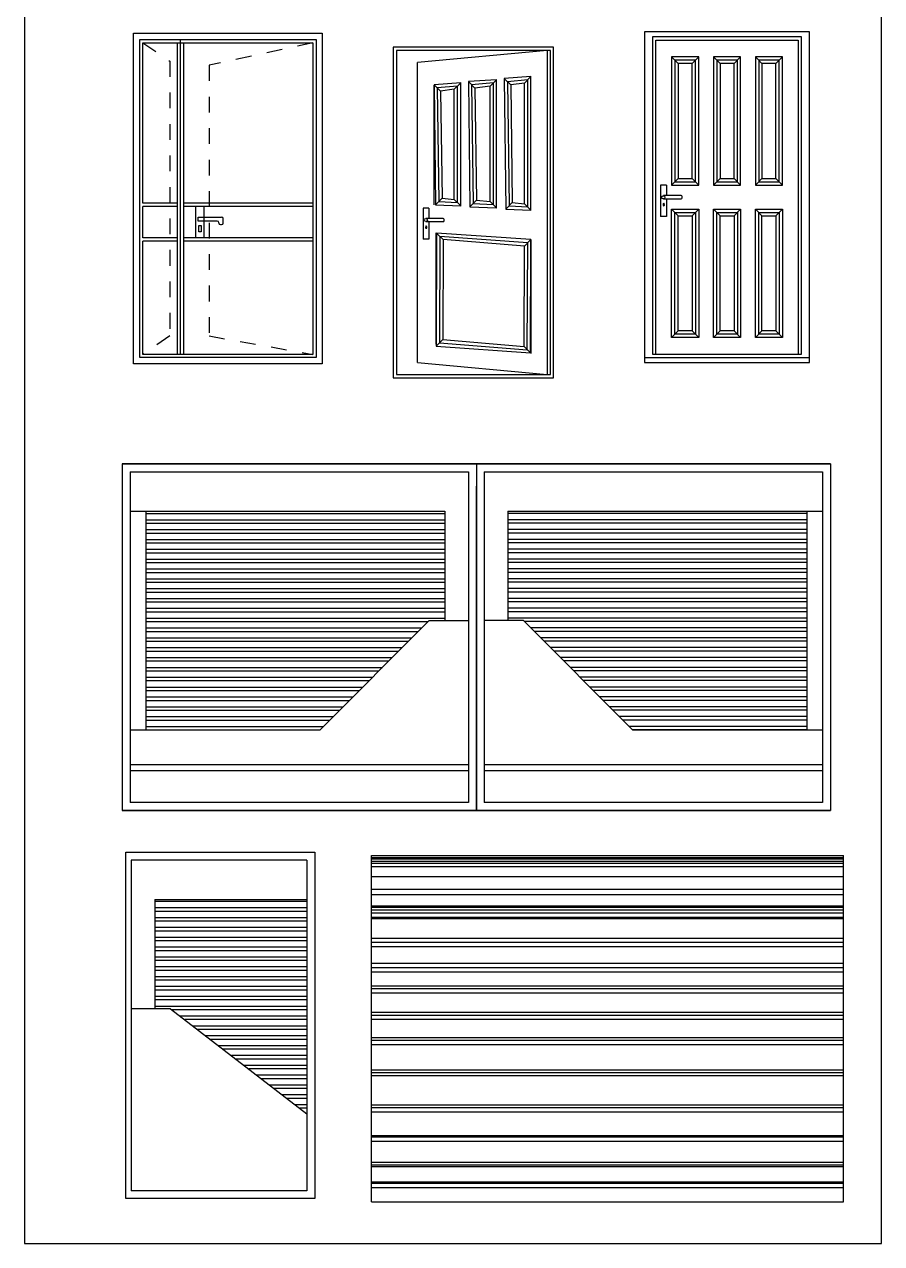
# Model space of a CAD drawing. Header units: millimetres. Extents: x 577 to 2337, y 236 to 943.
# Drawn here: x 772.5 to 777.94, y 695.64 to 703.38 of the extents above; entities that cross this region are included whole.
import ezdxf

# ---------------------------------------------------------------- set-up
doc = ezdxf.new("R2010")
doc.units = ezdxf.units.MM
doc.header["$LTSCALE"] = 0.01
doc.linetypes.add('HIDDEN', pattern=[0.375, 0.25, -0.125])
doc.layers.add('04-Door', color=4, linetype='Continuous')
doc.layers.add('06-Furn', color=4, linetype='Continuous')

# ---------------------------------------------------------------- blocks, each defined once
blk = doc.blocks.new('f14')
at = {"layer": '04-Door', "color": 17}
for p, q in [((816.7185, 706.8366), (817.9185, 706.8366)), ((816.7185, 704.7366), (816.7185, 706.8366)), ((816.7585, 704.7766), (816.7585, 706.7966)), ((816.7585, 706.7966), (817.8785, 706.7966)), ((817.0185, 704.7966), (817.0185, 706.7966)), ((817.8785, 706.7966), (817.8785, 704.7766)), ((817.9185, 706.8366), (817.9185, 704.7366)), ((816.7785, 705.7566), (816.7785, 706.7766)), ((816.7785, 706.7766), (816.9985, 706.7766)), ((816.9985, 706.7766), (817.8585, 706.7766)), ((816.9985, 704.7966), (816.9985, 706.7766)), ((817.0385, 704.7966), (817.0385, 706.7766)), ((817.8585, 706.7766), (817.8585, 704.7966)), ((816.9985, 705.7566), (816.7785, 705.7566)), ((816.7785, 705.5366), (816.7785, 705.7366)), ((816.9985, 705.7366), (816.7785, 705.7366)), ((817.8585, 705.7566), (817.0385, 705.7566)), ((817.8585, 705.7366), (817.0385, 705.7366)), ((817.113, 705.7366), (817.113, 705.5366)), ((817.1672, 705.5366), (817.1672, 705.7366)), ((817.1288, 705.6431), (817.1288, 705.6693)), ((817.1288, 705.6693), (817.2791, 705.6693)), ((817.2509, 705.6431), (817.1288, 705.6431)), ((817.2609, 705.6331), (817.2609, 705.6311)), ((817.2891, 705.6311), (817.2891, 705.6593)), ((817.1339, 705.5748), (817.1339, 705.6164)), ((817.1339, 705.6164), (817.1493, 705.6164)), ((817.1493, 705.5748), (817.1339, 705.5748)), ((817.1493, 705.6164), (817.1493, 705.5748)), ((817.2709, 705.6211), (817.2791, 705.6211)), ((816.9985, 705.5366), (816.7785, 705.5366)), ((816.7785, 704.7966), (816.7785, 705.5166)), ((816.9985, 705.5166), (816.7785, 705.5166)), ((817.8585, 705.5366), (817.0385, 705.5366)), ((817.8585, 705.5166), (817.0385, 705.5166)), ((817.8785, 704.7766), (816.7585, 704.7766)), ((817.8585, 704.7966), (816.7785, 704.7966)), ((817.9185, 704.7366), (816.7185, 704.7366))]:
    blk.add_line(p, q, dxfattribs=at)
at = {"layer": '04-Door', "color": 17, "linetype": 'HIDDEN'}
for p, q in [((816.7785, 706.7766), (816.9506, 706.6598)), ((817.8585, 706.7766), (817.1995, 706.6333)), ((816.9506, 706.6598), (816.9506, 704.914)), ((817.1995, 706.6333), (817.1995, 704.914)), ((816.9506, 704.914), (816.7785, 704.7966)), ((817.1995, 704.914), (817.8585, 704.7966))]:
    blk.add_line(p, q, dxfattribs=at)
at = {"layer": '04-Door', "color": 17}
for centre, start, end in [((817.2509, 705.6331), 0, 90), ((817.2709, 705.6311), 180, 270), ((817.2791, 705.6593), 0, 90), ((817.2791, 705.6311), 270, 0)]:
    blk.add_arc(centre, 0.01, start, end, dxfattribs=at)
blk = doc.blocks.new('f15')
at = {"layer": '04-Door', "color": 17}
for p, q in [((819.8099, 707.1027), (818.7909, 707.1027)), ((818.7909, 707.1027), (818.7909, 705.0027)), ((819.8099, 705.0027), (819.8099, 707.1027)), ((819.7893, 707.0822), (818.8115, 707.0822)), ((818.8115, 707.0822), (818.8115, 705.0233)), ((819.7688, 707.0822), (818.9453, 707.006)), ((819.7688, 707.0822), (819.7688, 705.0233)), ((819.7893, 705.0233), (819.7893, 707.0822)), ((818.9453, 705.0995), (818.9453, 707.006)), ((819.22, 706.8767), (819.0502, 706.8643)), ((819.0502, 706.8643), (819.0913, 706.8231)), ((819.0502, 706.8643), (819.0601, 706.1023)), ((819.22, 706.8767), (819.1789, 706.8355)), ((819.2198, 706.0937), (819.2198, 706.8785)), ((819.22, 706.0948), (819.22, 706.8767)), ((819.4477, 706.8965), (819.2686, 706.8841)), ((819.2686, 706.8841), (819.3098, 706.843)), ((819.2686, 706.8841), (819.2785, 706.0899)), ((819.4272, 706.876), (819.2892, 706.8635)), ((819.2892, 706.8635), (819.2991, 706.1104)), ((819.4477, 706.8965), (819.4066, 706.8554)), ((819.4272, 706.103), (819.4272, 706.876)), ((819.4475, 706.0813), (819.4475, 706.8983)), ((819.4477, 706.0824), (819.4477, 706.8965)), ((819.6662, 706.9164), (819.4963, 706.904)), ((819.4963, 706.904), (819.5375, 706.8628)), ((819.4963, 706.904), (819.5062, 706.075)), ((819.6456, 706.8958), (819.5169, 706.8834)), ((819.5169, 706.8834), (819.5268, 706.0956)), ((819.625, 706.8752), (819.5375, 706.8628)), ((819.5375, 706.8628), (819.5474, 706.1161)), ((819.6662, 706.9164), (819.625, 706.8752)), ((819.625, 706.1087), (819.625, 706.8752)), ((819.6456, 706.0881), (819.6456, 706.8958)), ((819.6659, 706.0665), (819.6659, 706.9182)), ((819.6659, 706.0665), (819.6659, 706.9182)), ((819.6662, 706.0675), (819.6662, 706.9164)), ((819.0483, 706.8611), (819.0483, 706.1019)), ((819.1995, 706.8561), (819.0708, 706.8437)), ((819.0708, 706.8437), (819.0807, 706.1228)), ((819.1789, 706.8355), (819.0913, 706.8231)), ((819.0913, 706.8231), (819.1013, 706.1434)), ((819.1789, 706.136), (819.1789, 706.8355)), ((819.1995, 706.1154), (819.1995, 706.8561)), ((819.4066, 706.8554), (819.3098, 706.843)), ((819.3098, 706.843), (819.3197, 706.131)), ((819.4066, 706.1236), (819.4066, 706.8554)), ((819.1013, 706.1434), (819.0601, 706.1023)), ((819.0601, 706.1023), (819.22, 706.0948)), ((819.0807, 706.1228), (819.1995, 706.1154)), ((819.1013, 706.1434), (819.1789, 706.136)), ((819.1789, 706.136), (819.22, 706.0948)), ((819.3197, 706.131), (819.2785, 706.0899)), ((819.2785, 706.0899), (819.4477, 706.0824)), ((819.2991, 706.1104), (819.4272, 706.103)), ((819.3197, 706.131), (819.4066, 706.1236)), ((819.4066, 706.1236), (819.4477, 706.0824)), ((819.5474, 706.1161), (819.5062, 706.075)), ((819.5268, 706.0956), (819.6456, 706.0881)), ((819.5474, 706.1161), (819.625, 706.1087)), ((819.625, 706.1087), (819.6662, 706.0675)), ((819.0167, 706.0798), (818.9807, 706.0798)), ((818.9807, 706.0798), (818.9807, 705.8842)), ((819.109, 706.015), (818.9981, 706.015)), ((819.0167, 706.0798), (819.0167, 706.015)), ((819.5062, 706.075), (819.6662, 706.0675)), ((818.9981, 705.9949), (819.109, 705.9949)), ((819.0167, 705.9949), (819.0167, 705.8842)), ((819.1152, 706.0011), (819.1152, 706.0088)), ((819.0167, 705.8842), (818.9807, 705.8842)), ((819.0633, 705.2173), (819.0633, 705.9235)), ((819.0669, 705.922), (819.0642, 705.2043)), ((819.0669, 705.922), (819.1081, 705.8808)), ((819.6659, 705.8812), (819.0669, 705.922)), ((819.0875, 705.9014), (819.0848, 705.2249)), ((819.6453, 705.8607), (819.0875, 705.9014)), ((819.1081, 705.8808), (819.1053, 705.2455)), ((819.6247, 705.8401), (819.1081, 705.8808)), ((819.6659, 705.8812), (819.6247, 705.8401)), ((819.6426, 705.1814), (819.6453, 705.8607)), ((819.6632, 705.1608), (819.6659, 705.8812)), ((819.6659, 705.8812), (819.6659, 705.157)), ((819.622, 705.202), (819.6247, 705.8401)), ((819.1053, 705.2455), (819.0642, 705.2043)), ((819.1053, 705.2455), (819.622, 705.202)), ((819.0642, 705.2043), (819.6632, 705.1608)), ((819.0848, 705.2249), (819.6426, 705.1814)), ((819.622, 705.202), (819.6632, 705.1608)), ((818.9453, 705.0995), (819.7688, 705.0233)), ((818.8115, 705.0233), (819.7893, 705.0233)), ((818.7909, 705.0027), (819.8099, 705.0027))]:
    blk.add_line(p, q, dxfattribs=at)
blk.add_circle((818.998, 706.0049), 0.0101, dxfattribs=at)
for centre, radius, start, end in [((819.109, 706.0088), 0.00618, 0, 90), ((819.0008, 705.9572), 0.00455, 104.7957, 76.93604), ((819.0007, 705.9644), 0.00307, 291.76768, 249.96406), ((819.109, 706.0011), 0.00618, 270, 0)]:
    blk.add_arc(centre, radius, start, end, dxfattribs=at)
blk = doc.blocks.new('f16')
at = {"layer": '04-Door', "color": 17}
for p, q in [((821.4367, 706.8458), (820.3867, 706.8458)), ((820.3867, 706.8458), (820.3867, 704.7458)), ((821.3842, 706.8143), (820.4392, 706.8143)), ((820.4392, 706.8143), (820.4392, 704.7983)), ((820.4602, 706.7933), (821.3632, 706.7933)), ((820.4602, 704.7983), (820.4602, 706.7933)), ((821.3632, 706.7933), (821.3632, 704.7983)), ((821.3842, 704.7983), (821.3842, 706.8143)), ((821.4367, 704.7458), (821.4367, 706.8458)), ((820.5598, 706.6873), (820.6018, 706.6453)), ((820.7324, 706.6873), (820.5598, 706.6873)), ((820.5598, 706.6873), (820.5598, 705.8721)), ((820.7114, 706.6663), (820.5808, 706.6663)), ((820.5808, 706.6663), (820.5808, 705.8931)), ((820.6904, 706.6453), (820.6018, 706.6453)), ((820.6018, 706.6453), (820.6018, 705.9141)), ((820.7324, 706.6873), (820.6904, 706.6453)), ((820.6904, 705.9141), (820.6904, 706.6453)), ((820.7114, 705.8931), (820.7114, 706.6663)), ((820.7324, 705.8721), (820.7324, 706.6873)), ((820.826, 706.6873), (820.868, 706.6453)), ((820.9985, 706.6873), (820.826, 706.6873)), ((820.826, 706.6873), (820.826, 705.8721)), ((820.9775, 706.6663), (820.847, 706.6663)), ((820.847, 706.6663), (820.847, 705.8931)), ((820.9565, 706.6453), (820.868, 706.6453)), ((820.868, 706.6453), (820.868, 705.9141)), ((820.9985, 706.6873), (820.9565, 706.6453)), ((820.9565, 705.9141), (820.9565, 706.6453)), ((820.9775, 705.8931), (820.9775, 706.6663)), ((820.9985, 705.8721), (820.9985, 706.6873)), ((821.2647, 706.6873), (821.0921, 706.6873)), ((821.0921, 706.6873), (821.1341, 706.6453)), ((821.0921, 706.6873), (821.0921, 705.8721)), ((821.2437, 706.6663), (821.1131, 706.6663)), ((821.1131, 706.6663), (821.1131, 705.8931)), ((821.2227, 706.6453), (821.1341, 706.6453)), ((821.1341, 706.6453), (821.1341, 705.9141)), ((821.2647, 706.6873), (821.2227, 706.6453)), ((821.2227, 705.9141), (821.2227, 706.6453)), ((821.2437, 705.8931), (821.2437, 706.6663)), ((821.2647, 705.8721), (821.2647, 706.6873)), ((820.5263, 705.871), (820.4895, 705.871)), ((820.4895, 705.871), (820.4895, 705.6715)), ((820.5263, 705.871), (820.5263, 705.8049)), ((820.6018, 705.9141), (820.5598, 705.8721)), ((820.5598, 705.8721), (820.7324, 705.8721)), ((820.5808, 705.8931), (820.7114, 705.8931)), ((820.6018, 705.9141), (820.6904, 705.9141)), ((820.6904, 705.9141), (820.7324, 705.8721)), ((820.868, 705.9141), (820.826, 705.8721)), ((820.826, 705.8721), (820.9985, 705.8721)), ((820.847, 705.8931), (820.9775, 705.8931)), ((820.868, 705.9141), (820.9565, 705.9141)), ((820.9565, 705.9141), (820.9985, 705.8721)), ((821.1341, 705.9141), (821.0921, 705.8721)), ((821.0921, 705.8721), (821.2647, 705.8721)), ((821.1131, 705.8931), (821.2437, 705.8931)), ((821.1341, 705.9141), (821.2227, 705.9141)), ((821.2227, 705.9141), (821.2647, 705.8721)), ((820.6204, 705.8049), (820.5073, 705.8049)), ((820.5073, 705.7843), (820.6204, 705.7843)), ((820.5263, 705.7843), (820.5263, 705.6715)), ((820.6267, 705.7906), (820.6267, 705.7986)), ((820.6018, 705.6775), (820.5598, 705.7195)), ((820.5598, 705.7195), (820.7324, 705.7195)), ((820.5598, 704.9042), (820.5598, 705.7195)), ((820.6904, 705.6775), (820.7324, 705.7195)), ((820.7324, 705.7195), (820.7324, 704.9042)), ((820.868, 705.6775), (820.826, 705.7195)), ((820.826, 705.7195), (820.9985, 705.7195)), ((820.826, 704.9042), (820.826, 705.7195)), ((820.9565, 705.6775), (820.9985, 705.7195)), ((820.9985, 705.7195), (820.9985, 704.9042)), ((821.1341, 705.6775), (821.0921, 705.7195)), ((821.0921, 705.7195), (821.2647, 705.7195)), ((821.0921, 704.9042), (821.0921, 705.7195)), ((821.2227, 705.6775), (821.2647, 705.7195)), ((821.2647, 705.7195), (821.2647, 704.9042)), ((820.5263, 705.6715), (820.4895, 705.6715)), ((820.5808, 705.6985), (820.7114, 705.6985)), ((820.5808, 704.9252), (820.5808, 705.6985)), ((820.6018, 705.6775), (820.6904, 705.6775)), ((820.6018, 704.9462), (820.6018, 705.6775)), ((820.6904, 705.6775), (820.6904, 704.9462)), ((820.7114, 705.6985), (820.7114, 704.9252)), ((820.847, 705.6985), (820.9775, 705.6985)), ((820.847, 704.9252), (820.847, 705.6985)), ((820.868, 705.6775), (820.9565, 705.6775)), ((820.868, 704.9462), (820.868, 705.6775)), ((820.9565, 705.6775), (820.9565, 704.9462)), ((820.9775, 705.6985), (820.9775, 704.9252)), ((821.1131, 705.6985), (821.2437, 705.6985)), ((821.1131, 704.9252), (821.1131, 705.6985)), ((821.1341, 705.6775), (821.2227, 705.6775)), ((821.1341, 704.9462), (821.1341, 705.6775)), ((821.2227, 705.6775), (821.2227, 704.9462)), ((821.2437, 705.6985), (821.2437, 704.9252)), ((820.5598, 704.9042), (820.6018, 704.9462)), ((820.6904, 704.9462), (820.6018, 704.9462)), ((820.7324, 704.9042), (820.6904, 704.9462)), ((820.826, 704.9042), (820.868, 704.9462)), ((820.9565, 704.9462), (820.868, 704.9462)), ((820.9985, 704.9042), (820.9565, 704.9462)), ((821.0921, 704.9042), (821.1341, 704.9462)), ((821.2227, 704.9462), (821.1341, 704.9462)), ((821.2647, 704.9042), (821.2227, 704.9462)), ((820.7324, 704.9042), (820.5598, 704.9042)), ((820.7114, 704.9252), (820.5808, 704.9252)), ((820.9985, 704.9042), (820.826, 704.9042)), ((820.9775, 704.9252), (820.847, 704.9252)), ((821.2647, 704.9042), (821.0921, 704.9042)), ((821.2437, 704.9252), (821.1131, 704.9252)), ((820.3867, 704.7773), (821.4367, 704.7773)), ((820.4392, 704.7983), (821.3842, 704.7983)), ((820.3867, 704.7458), (821.4367, 704.7458))]:
    blk.add_line(p, q, dxfattribs=at)
blk.add_circle((820.5072, 705.7945), 0.0103, dxfattribs=at)
for centre, radius, start, end in [((820.6204, 705.7986), 0.0063, 0, 90), ((820.6204, 705.7906), 0.0063, 270, 0), ((820.51, 705.7458), 0.00464, 104.7957, 76.93604), ((820.5099, 705.7533), 0.00313, 291.76768, 249.96406)]:
    blk.add_arc(centre, radius, start, end, dxfattribs=at)
blk = doc.blocks.new('door')
at = {"layer": '04-Door', "color": 17}
for p, q in [((778.7264, 698.3889), (778.7264, 700.5889)), ((778.7264, 700.5889), (779.9264, 700.5889)), ((779.8764, 700.5389), (778.7605, 700.5389)), ((778.7605, 700.5389), (778.7605, 698.4389)), ((779.8764, 700.5389), (779.8764, 698.4389)), ((779.9264, 700.5889), (779.9264, 698.3889)), ((778.9105, 700.2889), (778.9105, 699.5939)), ((778.9105, 700.2889), (779.8764, 700.2889)), ((779.0105, 699.5939), (778.7605, 699.5939)), ((779.0105, 699.5939), (779.8764, 698.928)), ((779.8764, 698.4389), (778.7605, 698.4389)), ((779.9264, 698.3889), (778.7264, 698.3889))]:
    blk.add_line(p, q, dxfattribs=at)
at = {"layer": '04-Door', "color": 243}
for p, q in [((779.8764, 700.2751), (778.9105, 700.2751)), ((779.8764, 700.2347), (778.9105, 700.2347)), ((779.8764, 700.2126), (778.9105, 700.2126)), ((779.8764, 700.1722), (778.9105, 700.1722)), ((779.8764, 700.1501), (778.9105, 700.1501)), ((779.8764, 700.1097), (778.9105, 700.1097)), ((779.8764, 700.0876), (778.9105, 700.0876)), ((779.8764, 700.0472), (778.9105, 700.0472)), ((779.8764, 700.0251), (778.9105, 700.0251)), ((779.8764, 699.9847), (778.9105, 699.9847)), ((779.8764, 699.9626), (778.9105, 699.9626)), ((779.8764, 699.9222), (778.9105, 699.9222)), ((779.8764, 699.9001), (778.9105, 699.9001)), ((779.8764, 699.8597), (778.9105, 699.8597)), ((779.8764, 699.8376), (778.9105, 699.8376)), ((779.8764, 699.7972), (778.9105, 699.7972)), ((779.8764, 699.7751), (778.9105, 699.7751)), ((779.8764, 699.7347), (778.9105, 699.7347)), ((779.8764, 699.7126), (778.9105, 699.7126)), ((779.8764, 699.6722), (778.9105, 699.6722)), ((779.8764, 699.6501), (778.9105, 699.6501)), ((779.8764, 699.6097), (778.9105, 699.6097)), ((779.8764, 699.5876), (779.0167, 699.5876)), ((779.8764, 699.5472), (779.0712, 699.5472)), ((779.8764, 699.5251), (779.0999, 699.5251)), ((779.8764, 699.4847), (779.1524, 699.4847)), ((779.8764, 699.4626), (779.1812, 699.4626)), ((779.8764, 699.4222), (779.2337, 699.4222)), ((779.8764, 699.4001), (779.2624, 699.4001)), ((779.8764, 699.3597), (779.315, 699.3597)), ((779.8764, 699.3376), (779.3437, 699.3376)), ((779.8764, 699.2972), (779.3962, 699.2972)), ((779.8764, 699.2751), (779.425, 699.2751)), ((779.8764, 699.2347), (779.4775, 699.2347)), ((779.8764, 699.2126), (779.5063, 699.2126)), ((779.8764, 699.1722), (779.5588, 699.1722)), ((779.8764, 699.1501), (779.5875, 699.1501)), ((779.8764, 699.1097), (779.6401, 699.1097)), ((779.8764, 699.0876), (779.6688, 699.0876)), ((779.8764, 699.0472), (779.7213, 699.0472)), ((779.8764, 699.0251), (779.7501, 699.0251)), ((779.8764, 698.9847), (779.8026, 698.9847)), ((779.8764, 698.9626), (779.8313, 698.9626))]:
    blk.add_line(p, q, dxfattribs=at)
blk = doc.blocks.new('door1')
at = {"layer": '04-Door', "color": 17}
for p, q in [((777.6169, 700.5889), (773.1169, 700.5889)), ((777.6169, 700.5889), (773.1169, 700.5889)), ((773.1169, 700.5889), (777.6169, 700.5889)), ((773.1169, 700.5889), (773.1169, 698.3889)), ((773.1669, 700.5389), (775.3169, 700.5389)), ((773.1669, 700.5389), (773.1669, 698.4389)), ((775.3169, 700.5389), (775.3169, 698.4389)), ((775.3669, 700.5889), (775.3669, 698.3889)), ((775.4169, 700.5389), (777.5669, 700.5389)), ((775.4169, 700.5389), (775.4169, 698.4389)), ((777.5669, 700.5389), (777.5669, 698.4389)), ((777.6169, 700.5889), (777.6169, 698.3889)), ((775.3669, 698.3889), (775.3669, 700.4489)), ((773.1669, 700.2889), (775.1669, 700.2889)), ((773.2669, 700.2889), (773.2669, 698.8989)), ((773.2669, 700.2889), (773.2669, 698.8989)), ((773.2669, 700.2889), (773.2669, 698.8989)), ((775.1669, 700.2889), (775.1669, 699.5939)), ((775.5669, 700.2889), (777.5669, 700.2889)), ((775.5669, 700.2889), (775.5669, 699.5939)), ((777.4669, 700.2889), (777.4669, 698.8989)), ((775.0669, 699.5939), (774.3719, 698.8989)), ((775.0669, 699.5939), (775.3169, 699.5939)), ((775.6669, 699.5939), (775.4169, 699.5939)), ((775.6669, 699.5939), (776.3619, 698.8989)), ((774.3719, 698.8989), (773.1669, 698.8989)), ((777.5669, 698.8989), (776.3619, 698.8989)), ((775.3169, 698.6789), (773.1669, 698.6789)), ((777.5669, 698.6789), (775.4169, 698.6789)), ((775.3169, 698.6389), (773.1669, 698.6389)), ((777.5669, 698.6389), (775.4169, 698.6389)), ((775.3169, 698.4389), (773.1669, 698.4389)), ((777.5669, 698.4389), (775.4169, 698.4389)), ((777.6169, 698.3889), (773.1169, 698.3889)), ((773.1169, 698.3889), (777.6169, 698.3889))]:
    blk.add_line(p, q, dxfattribs=at)
at = {"layer": '04-Door', "color": 243}
for p, q in [((773.2669, 700.2751), (775.1669, 700.2751)), ((773.2669, 700.2347), (775.1669, 700.2347)), ((773.2669, 700.2126), (775.1669, 700.2126)), ((777.4669, 700.2751), (775.5669, 700.2751)), ((777.4669, 700.2347), (775.5669, 700.2347)), ((777.4669, 700.2126), (775.5669, 700.2126)), ((773.2669, 700.1722), (775.1669, 700.1722)), ((773.2669, 700.1501), (775.1669, 700.1501)), ((777.4669, 700.1722), (775.5669, 700.1722)), ((777.4669, 700.1501), (775.5669, 700.1501)), ((773.2669, 700.1097), (775.1669, 700.1097)), ((773.2669, 700.0876), (775.1669, 700.0876)), ((773.2669, 700.0472), (775.1669, 700.0472)), ((777.4669, 700.1097), (775.5669, 700.1097)), ((777.4669, 700.0876), (775.5669, 700.0876)), ((777.4669, 700.0472), (775.5669, 700.0472)), ((773.2669, 700.0251), (775.1669, 700.0251)), ((773.2669, 699.9847), (775.1669, 699.9847)), ((777.4669, 700.0251), (775.5669, 700.0251)), ((777.4669, 699.9847), (775.5669, 699.9847)), ((773.2669, 699.9626), (775.1669, 699.9626)), ((773.2669, 699.9222), (775.1669, 699.9222)), ((773.2669, 699.9001), (775.1669, 699.9001)), ((777.4669, 699.9626), (775.5669, 699.9626)), ((777.4669, 699.9222), (775.5669, 699.9222)), ((777.4669, 699.9001), (775.5669, 699.9001)), ((773.2669, 699.8597), (775.1669, 699.8597)), ((773.2669, 699.8376), (775.1669, 699.8376)), ((777.4669, 699.8597), (775.5669, 699.8597)), ((777.4669, 699.8376), (775.5669, 699.8376)), ((773.2669, 699.7972), (775.1669, 699.7972)), ((773.2669, 699.7751), (775.1669, 699.7751)), ((777.4669, 699.7972), (775.5669, 699.7972)), ((777.4669, 699.7751), (775.5669, 699.7751)), ((773.2669, 699.7347), (775.1669, 699.7347)), ((773.2669, 699.7126), (775.1669, 699.7126)), ((773.2669, 699.6722), (775.1669, 699.6722)), ((777.4669, 699.7347), (775.5669, 699.7347)), ((777.4669, 699.7126), (775.5669, 699.7126)), ((777.4669, 699.6722), (775.5669, 699.6722)), ((773.2669, 699.6501), (775.1669, 699.6501)), ((773.2669, 699.6097), (775.1669, 699.6097)), ((773.2669, 699.5876), (775.0606, 699.5876)), ((777.4669, 699.6501), (775.5669, 699.6501)), ((777.4669, 699.6097), (775.5669, 699.6097)), ((777.4669, 699.5876), (775.6732, 699.5876)), ((773.2669, 699.5472), (775.0202, 699.5472)), ((773.2669, 699.5251), (774.9981, 699.5251)), ((777.4669, 699.5472), (775.7136, 699.5472)), ((777.4669, 699.5251), (775.7357, 699.5251)), ((773.2669, 699.4847), (774.9577, 699.4847)), ((773.2669, 699.4626), (774.9356, 699.4626)), ((777.4669, 699.4847), (775.7761, 699.4847)), ((777.4669, 699.4626), (775.7982, 699.4626)), ((773.2669, 699.4222), (774.8952, 699.4222)), ((773.2669, 699.4001), (774.8731, 699.4001)), ((773.2669, 699.3597), (774.8327, 699.3597)), ((777.4669, 699.4222), (775.8386, 699.4222)), ((777.4669, 699.4001), (775.8607, 699.4001)), ((777.4669, 699.3597), (775.9011, 699.3597)), ((773.2669, 699.3376), (774.8106, 699.3376)), ((773.2669, 699.2972), (774.7702, 699.2972)), ((773.2669, 699.2751), (774.7481, 699.2751)), ((777.4669, 699.3376), (775.9232, 699.3376)), ((777.4669, 699.2972), (775.9636, 699.2972)), ((777.4669, 699.2751), (775.9857, 699.2751)), ((773.2669, 699.2347), (774.7077, 699.2347)), ((773.2669, 699.2126), (774.6856, 699.2126)), ((777.4669, 699.2347), (776.0261, 699.2347)), ((777.4669, 699.2126), (776.0482, 699.2126)), ((773.2669, 699.1722), (774.6452, 699.1722)), ((773.2669, 699.1501), (774.6231, 699.1501)), ((777.4669, 699.1722), (776.0886, 699.1722)), ((777.4669, 699.1501), (776.1107, 699.1501)), ((773.2669, 699.1097), (774.5827, 699.1097)), ((773.2669, 699.0876), (774.5606, 699.0876)), ((773.2669, 699.0472), (774.5202, 699.0472)), ((777.4669, 699.1097), (776.1511, 699.1097)), ((777.4669, 699.0876), (776.1732, 699.0876)), ((777.4669, 699.0472), (776.2136, 699.0472)), ((773.2669, 699.0251), (774.4981, 699.0251)), ((773.2669, 698.9847), (774.4577, 698.9847)), ((777.4669, 699.0251), (776.2357, 699.0251)), ((777.4669, 698.9847), (776.2761, 698.9847)), ((773.2669, 698.9626), (774.4356, 698.9626)), ((773.2669, 698.9222), (774.3952, 698.9222)), ((773.2669, 698.9001), (774.3731, 698.9001)), ((777.4669, 698.9626), (776.2982, 698.9626)), ((777.4669, 698.9222), (776.3386, 698.9222)), ((777.4669, 698.9001), (776.3607, 698.9001))]:
    blk.add_line(p, q, dxfattribs=at)
blk = doc.blocks.new('sxw')
at = {"layer": '04-Door', "color": 17}
for p, q in [((776.09, 691.281), (776.09, 693.481)), ((776.09, 693.481), (779.09, 693.481)), ((776.09, 693.4673), (779.09, 693.4673)), ((777.9757, 693.4809), (777.9757, 693.481)), ((779.09, 691.281), (779.09, 693.481)), ((776.09, 693.4598), (779.09, 693.4598)), ((776.09, 693.4454), (779.09, 693.4454)), ((776.09, 693.4323), (779.09, 693.4323)), ((776.09, 693.4098), (779.09, 693.4098)), ((776.09, 693.3476), (779.09, 693.3476)), ((776.09, 693.2675), (779.09, 693.2675)), ((776.09, 693.2319), (779.09, 693.2319)), ((776.09, 693.161), (779.09, 693.161)), ((776.09, 693.1518), (779.09, 693.1518)), ((776.09, 693.1359), (779.09, 693.1359)), ((776.09, 693.1162), (779.09, 693.1162)), ((776.09, 693.0896), (779.09, 693.0896)), ((776.09, 693.0807), (779.09, 693.0807)), ((776.09, 692.9561), (779.09, 692.9561)), ((776.09, 692.9294), (779.09, 692.9294)), ((776.09, 692.9027), (779.09, 692.9027)), ((776.09, 692.796), (779.09, 692.796)), ((776.09, 692.7693), (779.09, 692.7693)), ((776.09, 692.7426), (779.09, 692.7426)), ((776.09, 692.6536), (779.09, 692.6536)), ((776.09, 692.6358), (779.09, 692.6358)), ((776.09, 692.6092), (779.09, 692.6092)), ((776.09, 692.4846), (779.09, 692.4846)), ((776.09, 692.4668), (779.09, 692.4668)), ((776.09, 692.4401), (779.09, 692.4401)), ((776.09, 692.3245), (779.09, 692.3245)), ((776.09, 692.3067), (779.09, 692.3067)), ((776.09, 692.28), (779.09, 692.28)), ((776.09, 692.1199), (779.09, 692.1199)), ((776.09, 692.1021), (779.09, 692.1021)), ((776.09, 692.0843), (779.09, 692.0843)), ((776.09, 691.8974), (779.09, 691.8974)), ((776.09, 691.8797), (779.09, 691.8797)), ((776.09, 691.853), (779.09, 691.853)), ((776.09, 691.7017), (779.09, 691.7017)), ((776.09, 691.6928), (779.09, 691.6928)), ((776.09, 691.6661), (779.09, 691.6661)), ((776.09, 691.5327), (779.09, 691.5327)), ((776.09, 691.5149), (779.09, 691.5149)), ((776.09, 691.506), (779.09, 691.506)), ((776.09, 691.4081), (779.09, 691.4081)), ((776.09, 691.3993), (779.09, 691.3993)), ((776.09, 691.3726), (779.09, 691.3726)), ((776.09, 691.281), (779.09, 691.281))]:
    blk.add_line(p, q, dxfattribs=at)

msp = doc.modelspace()

# ---------------------------------------------------------------- linework, layer by layer
at = {"layer": '06-Furn', "color": 5}
msp.add_lwpolyline([(777.9417, 695.637), (777.9417, 711.677), (772.4953, 711.677), (772.4953, 695.637)], close=True, dxfattribs=at)

# ---------------------------------------------------------------- block references
at = {"layer": '04-Door', "color": 5}
for name, p in [('f14', (-43.5304, -3.5118)), ('f16', (-43.9524, -3.5118)), ('f15', (-43.9524, -3.8668))]:
    msp.add_blockref(name, p, dxfattribs=at)
at = {"layer": '04-Door'}
for name, p in [('door1', (0, 0)), ('door', (-5.586, -2.4656)), ('sxw', (-1.3897, 4.6215))]:
    msp.add_blockref(name, p, dxfattribs=at)

doc.saveas('drawing.dxf')
